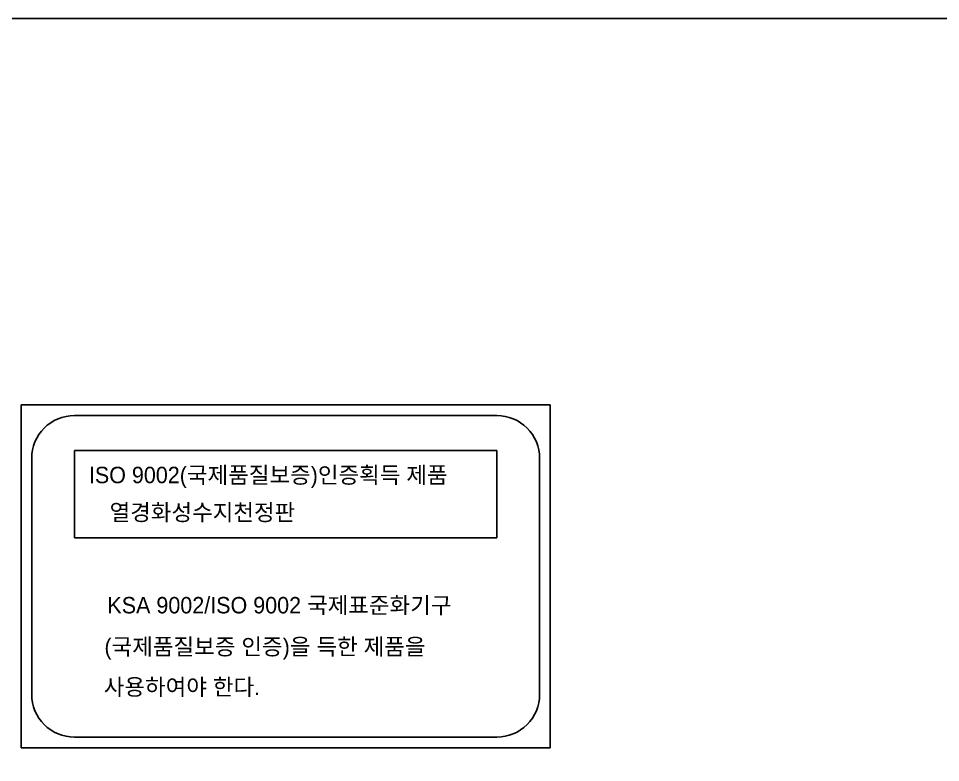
# Model space of a CAD drawing. Header units: millimetres. Extents: x 0 to 21000, y 0 to 5940.
# Drawn here: x 19351 to 20277, y 2223 to 2970 of the extents above; entities that cross this region are included whole.
import ezdxf

# ---------------------------------------------------------------- set-up
doc = ezdxf.new("R2010")
doc.units = ezdxf.units.MM
for name, color, linetype in [('2', 7, 'Continuous'), ('3TEX', 3, 'Continuous'), ('FN', 4, 'Continuous')]:
    doc.layers.add(name, color=color, linetype=linetype)
doc.styles.add('1', font='')
doc.styles.get('1').set_extended_font_data('Dotum')

msp = doc.modelspace()

# ---------------------------------------------------------------- linework, layer by layer
at = {"color": 7}
for p, q in [((19353.92, 2582.16), (19885.11, 2582.16)), ((19353.92, 2238.06), (19353.92, 2582.16)), ((19885.11, 2582.16), (19885.11, 2238.06)), ((19885.11, 2238.06), (19353.92, 2238.06))]:
    msp.add_line(p, q, dxfattribs=at)
msp.add_lwpolyline([(16800, 0), (21000, 0), (21000, 2970), (16800, 2970)], close=True)
at = {"color": 4}
msp.add_lwpolyline([(19407.49, 2571.44), (19831.54, 2571.44, -0.414214), (19874.4, 2528.59), (19874.4, 2291.63, -0.414214), (19831.54, 2248.77), (19407.49, 2248.77, -0.414214), (19364.63, 2291.63), (19364.63, 2528.59, -0.414214)], format="xyb", close=True, dxfattribs=at)
at = {"layer": '2', "color": 4}
msp.add_line((19407.49, 2536.37), (19475.24, 2536.37), dxfattribs=at)
at = {"layer": 'FN', "color": 4}
for p, q in [((19407.49, 2536.57), (19831.54, 2536.57)), ((19407.49, 2448.78), (19407.49, 2536.57)), ((19831.54, 2536.57), (19831.54, 2448.78)), ((19831.54, 2448.78), (19407.49, 2448.78))]:
    msp.add_line(p, q, dxfattribs=at)

# ---------------------------------------------------------------- texts
at = {"layer": '3TEX', "color": 3, "lineweight": 50, "style": '1'}
for s, p in [('ISO 9002(국제품질보증)인증획득 제품', (19422.03, 2503.61)), ('열경화성수지천정판', (19442.79, 2466.09)), ('KSA 9002/ISO 9002 국제표준화기구', (19440.6, 2372.94)), ('(국제품질보증 인증)을 득한 제품을', (19437.67, 2331.36)), ('사용하여야 한다.', (19436.96, 2290.93))]:
    msp.add_text(s, height=16.5, dxfattribs=at).set_placement(p)

doc.saveas('drawing.dxf')
